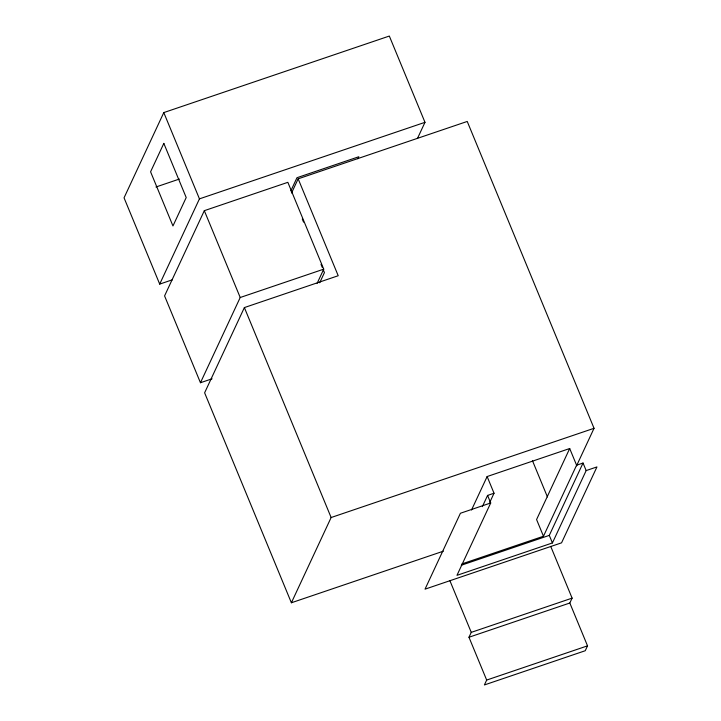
<?xml version="1.0" encoding="UTF-8"?>
<svg xmlns="http://www.w3.org/2000/svg" width="721" height="721" viewBox="0 0 721 721"><rect width="100%" height="100%" fill="white"/><g stroke="black" fill="none" stroke-linecap="round" stroke-linejoin="round"><path stroke-width="1.08" d="M417.414 138.567L424.984 122.327L389.331 36.05L163.793 112.584L124.048 197.824L159.701 284.101L172.454 279.775M159.701 284.101L199.447 198.861L424.984 122.327M317.114 283.362L323.738 269.158L287.85 182.323L204.322 210.676L164.577 295.907L200.456 382.734L212.091 378.795M200.456 382.734L240.21 297.503L323.738 269.158M290.824 190.921L296.971 177.726L358.833 156.736L357.886 158.764M291.536 193.03L298.161 178.826L467.235 121.452L594.041 428.301L576.539 465.847M298.161 178.826L338.212 275.728L244.374 307.579L204.62 392.81L291.383 602.765L443.379 551.177M319.7 282.767L324.432 272.619L323.152 269.528M291.383 602.765L331.128 517.525L594.041 428.301M471.516 510.026L487.135 476.545L569.698 448.525L576.593 465.207L543.472 536.244L461.972 563.903M482.349 506.638L487.585 495.417L494.029 493.227L487.135 476.545M489.775 502.366L494.029 493.227M490.713 502.97L456.97 575.34L552.421 542.94L586.164 470.579L596.952 466.92L561.56 542.832L425.02 589.165L460.422 513.253L490.713 502.97L487.585 495.417M572.104 598.133L569.824 603.017L587.525 645.845L585.245 650.73L484.395 684.95L486.675 680.065L468.974 637.247L471.255 632.362L572.104 598.133L550.763 546.491M569.698 448.525L536.577 519.553L543.472 536.244M461.269 565.255L549.294 535.388L583.037 463.026L586.164 470.579M155.961 186.991L179.367 179.051M576.593 465.207L583.037 463.026M468.974 637.247L569.824 603.017M486.675 680.065L587.525 645.845M532.431 460.62L547.437 496.94M549.294 535.388L552.421 542.94M302.27 218.986L303.541 222.086M321.016 264.373L322.296 267.464M449.913 580.72L471.255 632.362M163.793 112.584L199.447 198.861M204.322 210.676L240.21 297.503M244.374 307.579L331.128 517.525M163.829 143.389L150.581 171.805L172.959 225.961L186.207 197.545L163.829 143.389"/></g></svg>
